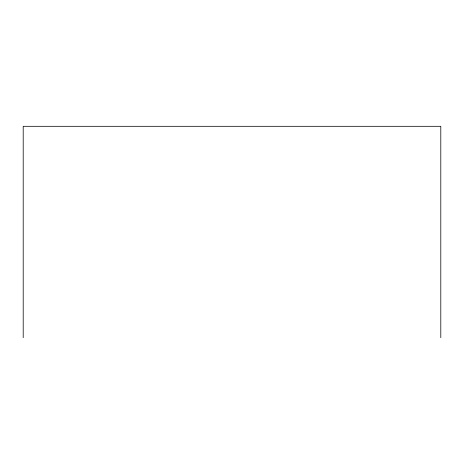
<?xml version="1.0" encoding="UTF-8"?>
<svg xmlns="http://www.w3.org/2000/svg" width="464" height="464" viewBox="0 0 464 464"><rect width="100%" height="100%" fill="white"/><g stroke="black" fill="none" stroke-linecap="round" stroke-linejoin="round"><path stroke-width="0.7" d="M440.8 337.688L440.8 126.312L23.2 126.312L23.2 337.688"/></g></svg>
